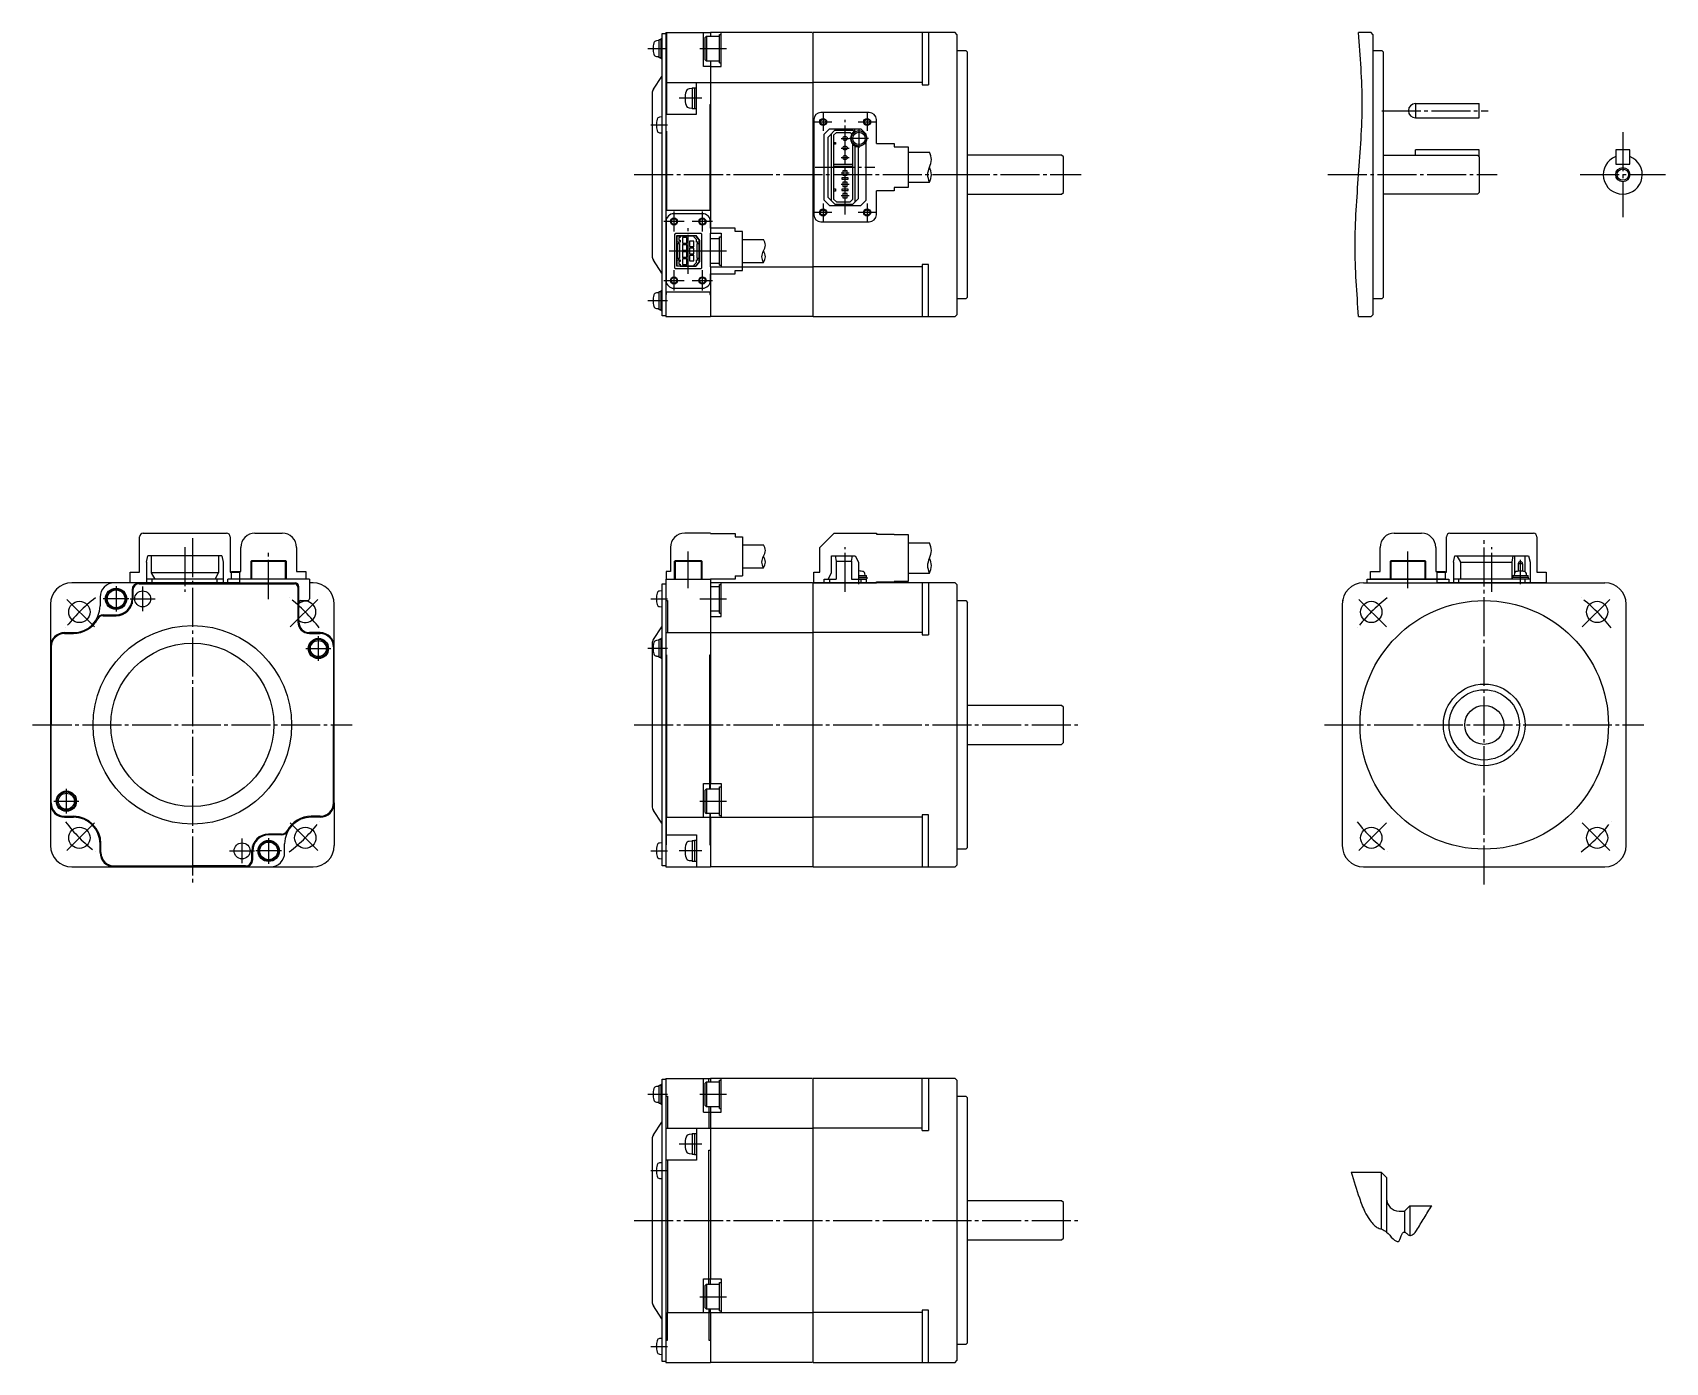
# Model space of a CAD drawing. Header units: millimetres. Extents: x -243 to 217, y -200 to 175.
import ezdxf

# ---------------------------------------------------------------- set-up
doc = ezdxf.new("R2010")
doc.units = ezdxf.units.MM
doc.linetypes.add('DASH_CENTER', pattern=[14, 11, -1, 1, -1])
doc.layers.add('1', color=7, linetype='Continuous')

msp = doc.modelspace()

# ---------------------------------------------------------------- linework, layer by layer
at = {"color": 7, "linetype": 'Continuous'}
for p, q in [((-65, 175), (-52.4, 175)), ((-65, 175), (-65, 95)), ((-64.8, 175), (-64.8, 161)), ((-54.4, 165.5), (-54.4, 175)), ((-23.7, 175), (-52.4, 175)), ((-52.4, 175), (-52.4, 174)), ((-49.4, 165.5), (-49.4, 175)), ((-23.7, 175), (-23.6, 174.9)), ((-23.6, 174.9), (-23.5, 175)), ((-23.6, 174.9), (-23.6, 95.1)), ((16.5, 175), (-23.5, 175)), ((7.2, 175), (7.2, 160.32)), ((9, 175), (9, 160.32)), ((17, 174.5), (16.5, 175)), ((133.7, 175), (130.2, 175)), ((134.2, 174.5), (133.7, 175)), ((-66.9, 172.75), (-67.68, 172.68)), ((-66.9, 173.1), (-66.3, 173.1)), ((-66.9, 167.9), (-66.9, 173.1)), ((-66.3, 173.35), (-66, 173.35)), ((-66.3, 167.65), (-66.3, 173.35)), ((-66, 135), (-66, 174.75)), ((-66, 174.75), (-65, 174.75)), ((-53.55, 174), (-53.9, 173.65)), ((-53.9, 167.35), (-53.9, 173.65)), ((-53.55, 174), (-53.55, 167)), ((-53.55, 174), (-49.9, 174)), ((-49.9, 174.5), (-49.4, 174.5)), ((-49.9, 166.5), (-49.9, 174.5)), ((17, 174.5), (17, 95.5)), ((134.2, 174.5), (134.2, 95.5)), ((-67.68, 168.32), (-66.9, 168.25)), ((-66.3, 167.9), (-66.9, 167.9)), ((-66, 167.65), (-66.3, 167.65)), ((-53.9, 167.35), (-53.55, 167)), ((-49.9, 167), (-53.55, 167)), ((-52.4, 167), (-52.4, 118.5)), ((-49.9, 166.5), (-49.4, 166.5)), ((17.3, 170), (19.5, 170)), ((19.5, 170), (20, 169.5)), ((20, 135), (20, 169.5)), ((134.5, 170), (136.7, 170)), ((136.7, 170), (137.2, 169.5)), ((137.2, 135), (137.2, 169.5)), ((-68.53, 159.09), (-66.17, 162.65)), ((-52.4, 165.5), (-54.4, 165.5)), ((-52.4, 165.5), (-49.4, 165.5)), ((-68.9, 157.88), (-68.9, 135)), ((-64.8, 161), (-52.4, 161)), ((-64.8, 161), (-64.8, 152)), ((-57.6, 159.25), (-58.45, 159.18)), ((-57.6, 159.45), (-56.9, 159.45)), ((-57.6, 159.45), (-57.6, 153.55)), ((-56.9, 159.5), (-56.9, 153.5)), ((-56.9, 159.5), (-56.4, 159.5)), ((-56.4, 152), (-56.4, 161)), ((-52.4, 161), (-23.6, 161)), ((7.2, 161), (-23.6, 161)), ((7.2, 160.32), (9, 160.32)), ((-65, 152), (-56.4, 152)), ((-58.45, 153.82), (-57.6, 153.75)), ((-56.9, 153.55), (-57.6, 153.55)), ((-56.4, 153.5), (-56.9, 153.5)), ((-52.6, 154.75), (-52.6, 135)), ((-52.6, 154.75), (-52.4, 154.75)), ((-66, 151.25), (-66.78, 151.18)), ((-65, 147.25), (-64.8, 147.25)), ((-64.8, 147.25), (-64.8, 125)), ((-18.9, 147.9), (-20.4, 146.4)), ((-19.3, 145.6), (-17, 147.9)), ((-18.9, 147.9), (-10.1, 147.9)), ((-17.4, 147.5), (-12.3, 147.5)), ((-11.97, 147.17), (-12.7, 147.9)), ((-11.8, 147.28), (-11.8, 147.9)), ((-8.6, 146.4), (-10.1, 147.9)), ((-66.78, 146.82), (-66, 146.75)), ((-20.4, 127.8), (-20.4, 146.4)), ((-19.3, 128.6), (-19.3, 145.6)), ((-18.3, 127.6), (-18.3, 146.6)), ((-16.95, 146.9), (-17.75, 146.1)), ((-17.75, 146.1), (-17.75, 128.1)), ((-17.75, 144.1), (-17.25, 144.1)), ((-17.25, 143.6), (-17.75, 143.6)), ((-17.25, 144.1), (-17.25, 143.6)), ((-16.95, 146.9), (-13.1, 146.9)), ((-13.1, 146.9), (-12.65, 146.45)), ((-12.3, 128.1), (-12.3, 143.51)), ((-11.7, 127.3), (-11.7, 143.07)), ((-10.7, 128.3), (-10.7, 142.8)), ((-8.6, 146.12), (-8.6, 146.4)), ((-8.6, 127.8), (-8.6, 144.28)), ((46.5, 140.5), (20, 140.5)), ((47, 140), (46.5, 140.5)), ((47, 130), (47, 140)), ((-68.9, 135), (-68.9, 112.12)), ((-66, 95.25), (-66, 135)), ((-52.6, 135), (-52.6, 125)), ((-17.75, 138), (-12.3, 138)), ((-12.3, 137.3), (-17.75, 137.3)), ((-13.6, 134.1), (-15.4, 134.1)), ((-15.4, 134.1), (-15.4, 133.7)), ((-15.4, 133.7), (-13.6, 133.7)), ((-13.9, 136.1), (-15.1, 136.1)), ((-15.1, 136.1), (-15.1, 134.9)), ((-15.1, 134.9), (-13.9, 134.9)), ((-13.9, 134.9), (-13.9, 136.1)), ((-13.6, 133.7), (-13.6, 134.1)), ((20, 100.5), (20, 135)), ((137.2, 100.5), (137.2, 135)), ((-17.75, 131.05), (-17.25, 131.05)), ((-17.25, 130.35), (-17.75, 130.35)), ((-17.25, 131.05), (-17.25, 130.35)), ((-15.4, 130.9), (-15.4, 130.5)), ((-13.6, 130.9), (-15.4, 130.9)), ((-15.4, 130.5), (-13.6, 130.5)), ((-15.1, 132.9), (-15.1, 131.7)), ((-13.9, 132.9), (-15.1, 132.9)), ((-15.1, 131.7), (-13.9, 131.7)), ((-13.9, 129.7), (-15.1, 129.7)), ((-15.1, 129.7), (-15.1, 128.5)), ((-13.9, 131.7), (-13.9, 132.9)), ((-13.9, 128.5), (-13.9, 129.7)), ((-13.6, 130.5), (-13.6, 130.9)), ((20, 129.5), (46.5, 129.5)), ((46.5, 129.5), (47, 130)), ((-65, 125), (-52.4, 125)), ((-18.9, 126.3), (-20.4, 127.8)), ((-17, 126.3), (-19.3, 128.6)), ((-18.9, 126.3), (-10.1, 126.3)), ((-17.75, 128.1), (-16.95, 127.3)), ((-17.4, 126.7), (-12.3, 126.7)), ((-16.95, 127.3), (-13.1, 127.3)), ((-15.1, 128.5), (-13.9, 128.5)), ((-13.1, 127.3), (-12.3, 128.1)), ((-12.7, 126.3), (-10.7, 128.3)), ((-8.6, 127.8), (-10.1, 126.3)), ((-62.53, 118.23), (-62.33, 118.43)), ((-62.53, 118.23), (-62.53, 108.78)), ((-55.08, 118.43), (-62.33, 118.43)), ((-61.95, 109.18), (-61.95, 117.83)), ((-61.95, 117.83), (-56.5, 117.83)), ((-61.85, 116), (-61.85, 117.75)), ((-61.85, 117.75), (-61, 117.75)), ((-61, 116), (-61.85, 116)), ((-61.75, 115.6), (-61.75, 111.4)), ((-61.75, 115.6), (-61.18, 115.6)), ((-61.4, 116), (-61.4, 115.6)), ((-61, 117.25), (-61.35, 117.25)), ((-61.35, 117.25), (-61.35, 116.5)), ((-61.35, 116.5), (-61, 116.5)), ((-61.18, 115.6), (-61.18, 111.4)), ((-61, 117.75), (-61, 117.25)), ((-61, 117.75), (-57, 117.75)), ((-61, 116.5), (-61, 116)), ((-60.28, 117.3), (-60.28, 115.7)), ((-60.1, 117.3), (-60.28, 117.3)), ((-60.28, 115.7), (-60.1, 115.7)), ((-60.1, 115.3), (-60.28, 115.3)), ((-60.28, 115.3), (-60.28, 113.7)), ((-60.1, 117.27), (-60.1, 117.3)), ((-59.1, 117.27), (-60.1, 117.27)), ((-60.1, 115.73), (-59.1, 115.73)), ((-60.1, 115.7), (-60.1, 115.73)), ((-60.1, 115.27), (-60.1, 115.3)), ((-59.1, 115.27), (-60.1, 115.27)), ((-59.1, 115.73), (-59.1, 117.27)), ((-59.1, 113.73), (-59.1, 115.27)), ((-57.3, 116.27), (-58.3, 116.27)), ((-58.3, 116.27), (-58.3, 114.73)), ((-57.3, 116.3), (-57.3, 116.27)), ((-57.12, 116.3), (-57.3, 116.3)), ((-57.12, 114.7), (-57.12, 116.3)), ((-57, 117.38), (-57, 117.75)), ((-56.57, 117.75), (-57, 117.75)), ((-56.4, 116.75), (-57, 117.38)), ((-55.55, 116.42), (-56.57, 117.75)), ((-55.45, 116.45), (-56.5, 117.83)), ((-56.4, 116), (-56.4, 116.75)), ((-55.55, 116), (-56.4, 116)), ((-56.23, 111.4), (-56.23, 115.6)), ((-56.23, 115.6), (-55.65, 115.6)), ((-56, 115.6), (-56, 116)), ((-55.65, 111.4), (-55.65, 115.6)), ((-55.55, 116), (-55.55, 116.42)), ((-55.45, 110.55), (-55.45, 116.45)), ((-55.08, 118.43), (-54.88, 118.23)), ((-54.88, 108.78), (-54.88, 118.23)), ((-52.4, 118.5), (-49.4, 118.5)), ((-52.4, 113.5), (-52.4, 118.5)), ((-52.4, 117), (-49.9, 117)), ((-49.9, 109.5), (-49.9, 117.5)), ((-49.9, 117.5), (-49.4, 117.5)), ((-49.4, 118.5), (-49.4, 109)), ((-66.17, 107.29), (-68.53, 110.91)), ((-61.75, 114.35), (-61.95, 114.35)), ((-61.95, 112.65), (-61.75, 112.65)), ((-61.85, 109.25), (-61.85, 111)), ((-61.85, 111), (-61, 111)), ((-61.18, 111.4), (-61.75, 111.4)), ((-61.4, 111.4), (-61.4, 111)), ((-61, 110.5), (-61.35, 110.5)), ((-61.35, 110.5), (-61.35, 109.75)), ((-61, 111), (-61, 110.5)), ((-60.28, 113.7), (-60.1, 113.7)), ((-60.1, 113.3), (-60.28, 113.3)), ((-60.28, 113.3), (-60.28, 111.7)), ((-60.28, 111.7), (-60.1, 111.7)), ((-60.28, 111.3), (-60.28, 109.7)), ((-60.1, 111.3), (-60.28, 111.3)), ((-60.1, 113.7), (-60.1, 113.73)), ((-60.1, 113.73), (-59.1, 113.73)), ((-60.1, 113.27), (-60.1, 113.3)), ((-59.1, 113.27), (-60.1, 113.27)), ((-60.1, 111.7), (-60.1, 111.73)), ((-60.1, 111.73), (-59.1, 111.73)), ((-60.1, 111.27), (-60.1, 111.3)), ((-59.1, 111.27), (-60.1, 111.27)), ((-59.1, 111.73), (-59.1, 113.27)), ((-59.1, 109.73), (-59.1, 111.27)), ((-58.3, 114.73), (-57.3, 114.73)), ((-58.3, 114.27), (-58.3, 112.73)), ((-57.3, 114.27), (-58.3, 114.27)), ((-58.3, 112.73), (-57.3, 112.73)), ((-58.3, 112.27), (-58.3, 110.73)), ((-57.3, 112.27), (-58.3, 112.27)), ((-58.3, 110.73), (-57.3, 110.73)), ((-57.3, 114.73), (-57.3, 114.7)), ((-57.3, 114.7), (-57.12, 114.7)), ((-57.12, 114.3), (-57.3, 114.3)), ((-57.3, 114.3), (-57.3, 114.27)), ((-57.3, 112.73), (-57.3, 112.7)), ((-57.3, 112.7), (-57.12, 112.7)), ((-57.12, 112.3), (-57.3, 112.3)), ((-57.3, 112.3), (-57.3, 112.27)), ((-57.3, 110.73), (-57.3, 110.7)), ((-57.3, 110.7), (-57.12, 110.7)), ((-57.12, 112.7), (-57.12, 114.3)), ((-57.12, 110.7), (-57.12, 112.3)), ((-56.57, 109.25), (-55.55, 110.58)), ((-56.5, 109.18), (-55.45, 110.55)), ((-56.4, 110.25), (-56.4, 111)), ((-56.4, 111), (-55.55, 111)), ((-55.65, 111.4), (-56.23, 111.4)), ((-56, 111), (-56, 111.4)), ((-55.65, 114.35), (-55.45, 114.35)), ((-55.45, 112.65), (-55.65, 112.65)), ((-55.55, 110.58), (-55.55, 111)), ((-52.4, 109), (-52.4, 113.5)), ((-62.53, 108.78), (-62.33, 108.58)), ((-62.33, 108.58), (-55.08, 108.58)), ((-56.5, 109.18), (-61.95, 109.18)), ((-61, 109.25), (-61.85, 109.25)), ((-61.35, 109.75), (-61, 109.75)), ((-61, 109.75), (-61, 109.25)), ((-61, 109.25), (-57, 109.25)), ((-60.28, 109.7), (-60.1, 109.7)), ((-60.1, 109.73), (-59.1, 109.73)), ((-60.1, 109.7), (-60.1, 109.73)), ((-57, 109.62), (-56.4, 110.25)), ((-57, 109.25), (-57, 109.62)), ((-57, 109.25), (-56.57, 109.25)), ((-54.88, 108.78), (-55.08, 108.58)), ((-49.9, 110), (-52.4, 110)), ((-52.4, 109), (-23.6, 109)), ((-52.4, 109), (-52.4, 95)), ((-49.9, 109.5), (-49.4, 109.5)), ((7.2, 109), (-23.6, 109)), ((9, 109.68), (7.2, 109.68)), ((7.2, 109.68), (7.2, 95)), ((9, 95), (9, 109.68)), ((-66.9, 101.75), (-67.68, 101.68)), ((-66.9, 102.1), (-66.3, 102.1)), ((-66.9, 96.9), (-66.9, 102.1)), ((-66.3, 102.35), (-66, 102.35)), ((-66.3, 96.65), (-66.3, 102.35)), ((-65, 102), (-52.4, 102)), ((-65, 101.25), (-64.8, 101.25)), ((-64.8, 101.25), (-64.8, 102)), ((-52.6, 102), (-52.6, 101.25)), ((-52.6, 101.25), (-52.4, 101.25)), ((-67.68, 97.32), (-66.9, 97.25)), ((-66.3, 96.9), (-66.9, 96.9)), ((-66, 96.65), (-66.3, 96.65)), ((19.5, 100), (17.3, 100)), ((20, 100.5), (19.5, 100)), ((136.7, 100), (134.5, 100)), ((137.2, 100.5), (136.7, 100)), ((-65, 95.25), (-66, 95.25)), ((-65, 95), (-52.4, 95)), ((-23.7, 95), (-52.4, 95)), ((-23.6, 95.1), (-23.7, 95)), ((-23.5, 95), (-23.6, 95.1)), ((-23.5, 95), (16.5, 95)), ((16.5, 95), (17, 95.5)), ((130.2, 95), (133.7, 95)), ((133.7, 95), (134.2, 95.5)), ((-211.32, 25.8), (-210.92, 27.6)), ((-211.32, 25.8), (-211.32, 20)), ((-190.12, 27.6), (-210.92, 27.6)), ((-210.02, 27.6), (-210.02, 22.8)), ((-191.02, 27.6), (-191.02, 22.8)), ((-190.12, 27.6), (-189.72, 25.8)), ((-189.72, 25.8), (-189.72, 20)), ((-181.64, 26.3), (-181.84, 26.1)), ((-181.84, 26.1), (-171.99, 26.1)), ((-181.84, 21), (-181.84, 26.1)), ((-181.64, 26.3), (-172.19, 26.3)), ((-181.64, 21), (-181.64, 26.3)), ((-171.99, 26.1), (-172.19, 26.3)), ((-172.19, 21), (-172.19, 26.3)), ((-171.99, 26.1), (-171.99, 21)), ((-62.53, 26.1), (-62.33, 26.3)), ((-62.53, 21), (-62.53, 26.1)), ((-62.53, 26.1), (-54.88, 26.1)), ((-62.33, 26.3), (-55.08, 26.3)), ((-62.33, 21), (-62.33, 26.3)), ((-55.08, 26.3), (-54.88, 26.1)), ((-55.08, 26.3), (-55.08, 21)), ((-54.88, 26.1), (-54.88, 21)), ((-18.3, 22.8), (-18.3, 27.6)), ((-18.3, 27.6), (-11.7, 27.6)), ((-17.3, 27.6), (-17, 26.1)), ((-17, 26.1), (-17, 21)), ((-17, 26.1), (-12.7, 26.1)), ((-12.7, 26.1), (-12.4, 27.6)), ((-12.7, 26.1), (-12.7, 21)), ((-11.7, 27.6), (-10.7, 25.8)), ((-10.7, 25.8), (-10.7, 21)), ((139.36, 26.3), (139.16, 26.1)), ((139.16, 26.1), (149.01, 26.1)), ((139.16, 21), (139.16, 26.1)), ((139.36, 21), (139.36, 26.3)), ((139.36, 26.3), (148.81, 26.3)), ((148.81, 26.3), (148.81, 21)), ((149.01, 26.1), (148.81, 26.3)), ((149.01, 26.1), (149.01, 21)), ((156.88, 25.8), (157.28, 27.6)), ((156.88, 25.8), (156.88, 20)), ((157.28, 27.6), (178.08, 27.6)), ((157.88, 27.6), (158.88, 25.8)), ((158.88, 25.8), (173.38, 25.8)), ((158.88, 25.8), (158.88, 21)), ((173.65, 27.6), (173.38, 25.8)), ((173.38, 25.8), (173.38, 21)), ((174.09, 27.6), (174.09, 22.68)), ((176.38, 25.4), (175.18, 25.4)), ((175.18, 25.4), (175.18, 23.31)), ((176.38, 25.4), (176.38, 23.31)), ((177.03, 27.6), (177.03, 23.17)), ((178.08, 27.6), (178.48, 25.8)), ((178.48, 25.8), (178.48, 20)), ((-220.42, 20), (-232.42, 20)), ((-188.42, 20), (-220.42, 20)), ((-213.42, 19.75), (-198.42, 19.75)), ((-189.72, 21), (-211.32, 21)), ((-210.02, 22.8), (-209.02, 21)), ((-191.02, 22.8), (-210.02, 22.8)), ((-209.82, 21), (-209.82, 20)), ((-198.42, 19.75), (-169.67, 19.75)), ((-192.02, 21), (-191.02, 22.8)), ((-191.42, 20), (-191.42, 21)), ((-188.42, 20), (-188.42, 21)), ((-165.42, 21), (-188.42, 21)), ((-188.42, 20), (-169.42, 20)), ((-168.67, 18.75), (-168.67, 9)), ((-168.42, 14.5), (-168.42, 19)), ((-165.42, 21), (-165.42, 15.5)), ((-164.42, 20), (-165.42, 20)), ((-66, 19.75), (-65, 19.75)), ((-66, -20), (-66, 19.75)), ((-65, 21), (-52.4, 21)), ((-65, 21), (-65, -60)), ((-52.4, 21), (-52.4, -36.5)), ((-23.7, 20), (-52.4, 20)), ((-52.4, 19), (-49.9, 19)), ((-49.9, 11.5), (-49.9, 19.5)), ((-49.9, 19.5), (-49.4, 19.5)), ((-49.4, 10.5), (-49.4, 20)), ((-23.7, 20), (-23.6, 19.9)), ((-23.6, 19.9), (-23.5, 20)), ((-23.6, 19.9), (-23.6, -59.9)), ((16.5, 20), (-23.5, 20)), ((-20.4, 20), (-20.4, 21)), ((-20.4, 21), (-17, 21)), ((-19.3, 21), (-18.3, 22.8)), ((-18.9, 21), (-18.9, 20)), ((-12.7, 21), (-8.6, 21)), ((-10.7, 22.05), (-8.45, 22.05)), ((-10.7, 21.6), (-8.4, 21.6)), ((-10.7, 21.1), (-8.4, 21.1)), ((-10.1, 21), (-10.1, 20)), ((-9.05, 21.1), (-9.05, 21)), ((-8.85, 22.05), (-8.9, 22.64)), ((-8.6, 21), (-8.6, 20)), ((-8.45, 21.6), (-8.45, 22.05)), ((-8.4, 21.6), (-8.4, 21.1)), ((7.2, 20), (7.2, 5.32)), ((9, 20), (9, 5.32)), ((17, 19.5), (16.5, 20)), ((17, 19.5), (17, -59.5)), ((131.58, 20), (199.58, 20)), ((132.58, 21), (155.58, 21)), ((132.58, 20), (132.58, 21)), ((155.58, 21), (155.58, 20)), ((178.48, 21), (156.88, 21)), ((158.38, 21), (158.38, 20)), ((173.58, 21.6), (175.78, 21.6)), ((173.58, 21.1), (173.58, 21.6)), ((173.58, 21.1), (175.78, 21.1)), ((173.63, 22.05), (175.78, 22.05)), ((173.63, 22.05), (173.63, 21.6)), ((174.08, 22.64), (174.03, 22.05)), ((174.23, 21), (174.23, 21.1)), ((175.78, 22.05), (177.93, 22.05)), ((175.78, 21.6), (177.98, 21.6)), ((175.78, 21.1), (177.98, 21.1)), ((176.98, 21), (176.98, 20)), ((177.33, 21.1), (177.33, 21)), ((177.53, 22.05), (177.48, 22.64)), ((177.93, 21.6), (177.93, 22.05)), ((177.98, 21.6), (177.98, 21.1)), ((-238.42, 14), (-238.42, 2)), ((-224.42, 16), (-224.42, 13.5)), ((-215.42, 18), (-215.42, 14.25)), ((-215.17, 18), (-215.17, 15.5)), ((-168.42, 9), (-168.42, 14.5)), ((-167.92, 15), (-165.92, 15)), ((-158.42, 2), (-158.42, 14)), ((-66, 17.75), (-66.78, 17.68)), ((-65, 15), (-64.5, 15)), ((-64.5, 15), (-64.5, 6)), ((17.3, 15), (19.5, 15)), ((19.5, 15), (20, 14.5)), ((20, -20), (20, 14.5)), ((125.67, 15), (125.58, 15)), ((125.58, 14), (125.58, -54)), ((205.58, -54), (205.58, 14)), ((-223.55, 11), (-219.92, 11)), ((-223.55, 10.75), (-219.92, 10.75)), ((-66.78, 13.32), (-66, 13.25)), ((-49.9, 12), (-52.4, 12)), ((-52.4, 10.5), (-49.4, 10.5)), ((-49.9, 11.5), (-49.4, 11.5)), ((-234.42, 6), (-231.92, 6)), ((-234.42, 5.75), (-231.92, 5.75)), ((-162.42, 6), (-165.42, 6)), ((-165.42, 5.75), (-162.42, 5.75)), ((-68.53, 4.09), (-66.17, 7.65)), ((-65, 6), (-52.4, 6)), ((-52.4, 6), (-23.6, 6)), ((7.2, 6), (-23.6, 6)), ((7.2, 5.32), (9, 5.32)), ((-238.42, 2), (-238.42, -42)), ((-238.42, 1.32), (-238.42, -54)), ((-238.17, 2), (-238.17, -20)), ((-158.67, 2), (-158.67, -20)), ((-158.42, -42), (-158.42, 2)), ((-68.9, 2.88), (-68.9, -20)), ((-66.9, 3.83), (-67.68, 3.77)), ((-66.9, -1.02), (-66.9, 4.18)), ((-66.9, 4.18), (-66.3, 4.18)), ((-66.3, -1.27), (-66.3, 4.43)), ((-66.3, 4.43), (-66, 4.43)), ((-67.68, -0.6), (-66.9, -0.67)), ((-66.3, -1.02), (-66.9, -1.02)), ((-66, -1.27), (-66.3, -1.27)), ((-65, -0.25), (-64.8, -0.25)), ((-64.8, -0.25), (-64.8, -46)), ((-52.6, -38), (-52.6, -0.25)), ((-52.6, -0.25), (-52.4, -0.25)), ((46.5, -14.5), (20, -14.5)), ((47, -15), (46.5, -14.5)), ((47, -25), (47, -15)), ((-238.17, -42), (-238.17, -20)), ((-158.67, -42), (-158.67, -20)), ((-68.9, -20), (-68.9, -42.88)), ((-66, -59.75), (-66, -20)), ((20, -54.5), (20, -20)), ((20, -25.5), (46.5, -25.5)), ((46.5, -25.5), (47, -25)), ((-54.4, -36.5), (-52.4, -36.5)), ((-54.4, -46), (-54.4, -36.5)), ((-52.4, -38), (-52.4, -36.5)), ((-52.4, -36.5), (-49.4, -36.5)), ((-49.4, -36.5), (-49.4, -46)), ((-53.55, -38), (-53.9, -38.35)), ((-53.9, -44.65), (-53.9, -38.35)), ((-53.55, -38), (-53.55, -45)), ((-53.55, -38), (-49.9, -38)), ((-49.9, -37.5), (-49.4, -37.5)), ((-49.9, -45.5), (-49.9, -37.5)), ((-234.42, -45.75), (-231.92, -45.75)), ((-234.42, -46), (-231.92, -46)), ((-162.42, -45.75), (-164.92, -45.75)), ((-162.42, -46), (-164.92, -46)), ((-158.42, -42), (-158.42, -54)), ((-66.17, -47.71), (-68.53, -44.09)), ((-64.8, -46), (-52.4, -46)), ((-64.8, -53.75), (-64.8, -46)), ((-53.9, -44.65), (-53.55, -45)), ((-49.9, -45), (-53.55, -45)), ((-52.6, -45), (-52.6, -53.75)), ((-52.4, -46), (-52.4, -45)), ((-52.4, -46), (-52.4, -60)), ((-52.4, -46), (-23.6, -46)), ((-49.9, -45.5), (-49.4, -45.5)), ((7.2, -46), (-23.6, -46)), ((7.2, -45.32), (7.2, -60)), ((9, -45.32), (7.2, -45.32)), ((9, -60), (9, -45.32)), ((-224.42, -56), (-224.42, -53.5)), ((-224.17, -56), (-224.17, -53.5)), ((-181.42, -58), (-181.42, -54.25)), ((-173.29, -50.75), (-176.92, -50.75)), ((-173.29, -51), (-176.92, -51)), ((-172.42, -56), (-172.42, -53.5)), ((-66, -53.25), (-66.78, -53.32)), ((-65, -53.75), (-64.8, -53.75)), ((-64.8, -51), (-56.4, -51)), ((-57.6, -52.75), (-58.45, -52.82)), ((-57.6, -52.55), (-57.6, -58.45)), ((-57.6, -52.55), (-56.9, -52.55)), ((-56.9, -52.5), (-56.4, -52.5)), ((-56.9, -52.5), (-56.9, -58.5)), ((-56.4, -51), (-56.4, -60)), ((-52.6, -53.75), (-52.4, -53.75)), ((19.5, -55), (17.3, -55)), ((20, -54.5), (19.5, -55)), ((-220.42, -59.75), (-198.42, -59.75)), ((-183.42, -59.75), (-198.42, -59.75)), ((-181.67, -58), (-181.67, -55.5)), ((-66.78, -57.68), (-66, -57.75)), ((-65, -59.75), (-66, -59.75)), ((-58.45, -58.18), (-57.6, -58.25)), ((-56.9, -58.45), (-57.6, -58.45)), ((-56.4, -58.5), (-56.9, -58.5)), ((16.5, -60), (17, -59.5)), ((-232.42, -60), (-164.42, -60)), ((-220.42, -60), (-176.42, -60)), ((-65, -60), (-52.4, -60)), ((-23.7, -60), (-52.4, -60)), ((-23.6, -59.9), (-23.7, -60)), ((-23.5, -60), (-23.6, -59.9)), ((-23.5, -60), (16.5, -60)), ((131.58, -60), (199.58, -60)), ((-65, -119.58), (-52.4, -119.58)), ((-65, -119.58), (-65, -199.58)), ((-54.4, -129.08), (-54.4, -119.58)), ((-52.9, -120.58), (-52.9, -119.58)), ((-23.7, -119.58), (-52.4, -119.58)), ((-52.4, -119.58), (-52.4, -120.58)), ((-49.4, -129.08), (-49.4, -119.58)), ((16.5, -119.58), (-23.5, -119.58)), ((7.2, -134.26), (7.2, -119.58)), ((9, -119.58), (9, -134.26)), ((17, -120.08), (16.5, -119.58)), ((-66.9, -121.83), (-67.68, -121.9)), ((-66.9, -126.68), (-66.9, -121.48)), ((-66.9, -121.48), (-66.3, -121.48)), ((-66.3, -126.93), (-66.3, -121.23)), ((-66.3, -121.23), (-66, -121.23)), ((-66, -119.83), (-65, -119.83)), ((-66, -159.58), (-66, -119.83)), ((-53.55, -120.58), (-53.9, -120.93)), ((-53.9, -127.23), (-53.9, -120.93)), ((-53.55, -120.58), (-53.55, -127.58)), ((-53.55, -120.58), (-49.9, -120.58)), ((-49.9, -128.08), (-49.9, -120.08)), ((-49.9, -120.08), (-49.4, -120.08)), ((-23.6, -119.68), (-23.6, -199.48)), ((17, -120.08), (17, -199.08)), ((-67.68, -126.26), (-66.9, -126.33)), ((-66.3, -126.68), (-66.9, -126.68)), ((-66, -126.93), (-66.3, -126.93)), ((-65, -124.58), (-64.5, -124.58)), ((-64.5, -124.58), (-64.5, -133.58)), ((-53.9, -127.23), (-53.55, -127.58)), ((-49.9, -127.58), (-53.55, -127.58)), ((-52.9, -127.58), (-52.9, -133.58)), ((-52.4, -127.58), (-52.4, -176.08)), ((-49.9, -128.08), (-49.4, -128.08)), ((17.3, -124.58), (19.5, -124.58)), ((19.5, -124.58), (20, -125.08)), ((20, -159.58), (20, -125.08)), ((-68.53, -135.48), (-66.17, -131.93)), ((-54.4, -129.08), (-49.4, -129.08)), ((-68.9, -136.7), (-68.9, -159.58)), ((-65, -133.58), (-52.4, -133.58)), ((-57.6, -135.33), (-58.45, -135.4)), ((-57.6, -135.13), (-56.9, -135.13)), ((-57.6, -135.13), (-57.6, -141.03)), ((-56.9, -135.08), (-56.9, -141.08)), ((-56.9, -135.08), (-56.4, -135.08)), ((-56.4, -133.58), (-56.4, -142.58)), ((-52.4, -133.58), (-23.6, -133.58)), ((7.2, -133.58), (-23.6, -133.58)), ((7.2, -134.26), (9, -134.26)), ((-56.4, -142.58), (-65, -142.58)), ((-64.5, -142.58), (-64.5, -185.58)), ((-58.45, -140.76), (-57.6, -140.83)), ((-56.9, -141.03), (-57.6, -141.03)), ((-56.4, -141.08), (-56.9, -141.08)), ((-52.9, -177.58), (-52.9, -139.83)), ((-52.9, -139.83), (-52.4, -139.83)), ((-66, -143.33), (-66.78, -143.4)), ((128.08, -145.97), (136.58, -145.97)), ((136.58, -145.97), (136.58, -162.07)), ((136.58, -145.97), (138.08, -147.47)), ((-66.78, -147.76), (-66, -147.83)), ((138.08, -147.47), (138.08, -162.87)), ((46.5, -154.08), (20, -154.08)), ((47, -154.58), (46.5, -154.08)), ((47, -164.58), (47, -154.58)), ((143.08, -156.97), (144.58, -155.47)), ((144.58, -155.47), (150.83, -155.47)), ((144.58, -155.47), (144.58, -163.85)), ((-68.9, -159.58), (-68.9, -182.46)), ((-66, -199.33), (-66, -159.58)), ((20, -194.08), (20, -159.58)), ((141.58, -156.97), (143.08, -156.97)), ((143.08, -156.97), (143.08, -162.87)), ((20, -165.08), (46.5, -165.08)), ((46.5, -165.08), (47, -164.58)), ((-54.4, -176.08), (-52.4, -176.08)), ((-54.4, -185.58), (-54.4, -176.08)), ((-53.55, -177.58), (-53.9, -177.93)), ((-53.9, -184.23), (-53.9, -177.93)), ((-53.55, -177.58), (-53.55, -184.58)), ((-53.55, -177.58), (-49.9, -177.58)), ((-52.4, -177.58), (-52.4, -176.08)), ((-52.4, -176.08), (-49.4, -176.08)), ((-49.9, -177.08), (-49.4, -177.08)), ((-49.9, -185.08), (-49.9, -177.08)), ((-49.4, -176.08), (-49.4, -185.58)), ((-66.17, -187.29), (-68.53, -183.67)), ((-64.5, -185.58), (-52.4, -185.58)), ((-64.5, -193.33), (-64.5, -185.58)), ((-53.9, -184.23), (-53.55, -184.58)), ((-49.9, -184.58), (-53.55, -184.58)), ((-52.9, -184.58), (-52.9, -193.33)), ((-52.4, -185.58), (-52.4, -184.58)), ((-52.4, -185.58), (-52.4, -199.58)), ((-52.4, -185.58), (-23.6, -185.58)), ((-49.9, -185.08), (-49.4, -185.08)), ((7.2, -185.58), (-23.6, -185.58)), ((7.2, -184.9), (7.2, -199.58)), ((9, -184.9), (7.2, -184.9)), ((9, -199.58), (9, -184.9)), ((-66, -192.83), (-66.78, -192.9)), ((-66.78, -197.26), (-66, -197.33)), ((-65, -193.33), (-64.5, -193.33)), ((-52.9, -193.33), (-52.4, -193.33)), ((19.5, -194.58), (17.3, -194.58)), ((20, -194.08), (19.5, -194.58)), ((-65, -199.33), (-66, -199.33)), ((-65, -199.58), (-52.4, -199.58)), ((-23.7, -199.58), (-52.4, -199.58)), ((-23.6, -199.48), (-23.7, -199.58)), ((-23.5, -199.58), (-23.6, -199.48)), ((-23.5, -199.58), (16.5, -199.58)), ((16.5, -199.58), (17, -199.08))]:
    msp.add_line(p, q, dxfattribs=at)
at = {"color": 1, "linetype": 'DASH_CENTER'}
for p, q in [((-70.1, 170.5), (-64.8, 170.5)), ((-55.4, 170.5), (-47.9, 170.5)), ((-54.9, 156.5), (-61.28, 156.5)), ((-20.7, 152.35), (-20.7, 147.35)), ((-8.3, 152.35), (-8.3, 147.35)), ((-69.2, 149), (-64.5, 149)), ((-23.2, 149.85), (-18.2, 149.85)), ((-14.5, 123.8), (-14.5, 150.4)), ((-10.8, 149.85), (-5.8, 149.85)), ((-10.6, 147.85), (-10.6, 142.55)), ((-15.6, 145.2), (-13.4, 145.2)), ((-7.95, 145.2), (-13.25, 145.2)), ((-15.6, 142.5), (-13.4, 142.5)), ((-15.6, 139.8), (-13.4, 139.8)), ((-73.9, 135), (15.3, 135)), ((-22.9, 137.1), (-6.1, 137.1)), ((-15.6, 135.5), (-13.4, 135.5)), ((15.3, 135), (52, 135)), ((-15.6, 132.3), (-13.4, 132.3)), ((-15.6, 129.1), (-13.4, 129.1)), ((-62.7, 118.95), (-62.7, 124.65)), ((-54.7, 118.95), (-54.7, 124.65)), ((-18.2, 124.35), (-23.2, 124.35)), ((-20.7, 126.85), (-20.7, 121.85)), ((-5.8, 124.35), (-10.8, 124.35)), ((-8.3, 126.85), (-8.3, 121.85)), ((-59.85, 121.8), (-65.55, 121.8)), ((-58.7, 107.08), (-58.7, 119.93)), ((-51.85, 121.8), (-57.55, 121.8)), ((-64.03, 113.5), (-53.38, 113.5)), ((-55.4, 113.5), (-47.9, 113.5)), ((-62.7, 102.35), (-62.7, 108.05)), ((-54.7, 102.35), (-54.7, 108.05)), ((-65.55, 105.2), (-59.85, 105.2)), ((-57.55, 105.2), (-51.85, 105.2)), ((-64.5, 99.5), (-70.1, 99.5)), ((-198.42, 32.6), (-198.42, -65)), ((165.58, -65), (165.58, 32.6)), ((-200.52, 30.1), (-200.52, 17.5)), ((-176.92, 15.45), (-176.92, 28.8)), ((-58.7, 18.5), (-58.7, 28.8)), ((-14.5, 17.5), (-14.5, 30.1)), ((144.08, 18.5), (144.08, 28.8)), ((167.68, 17.5), (167.68, 30.1)), ((-10.6, 19.6), (-10.6, 24.85)), ((175.78, 19.6), (175.78, 26.5)), ((-219.92, 19.1), (-219.92, 11.9)), ((-212.42, 12), (-212.42, 19)), ((-226, 7.58), (-234.48, 16.06)), ((-216.32, 15.5), (-223.52, 15.5)), ((-215.92, 15.5), (-208.92, 15.5)), ((-170.84, 7.58), (-162.36, 16.06)), ((-69.2, 15.5), (-64.5, 15.5)), ((-55.4, 15.5), (-47.9, 15.5)), ((138, 7.58), (129.52, 16.06)), ((193.16, 7.58), (201.64, 16.06)), ((-162.92, -2), (-162.92, 5)), ((-166.42, 1.5), (-159.42, 1.5)), ((-70.1, 1.58), (-64.5, 1.58)), ((-243.42, -20), (-153.42, -20)), ((-73.9, -20), (52, -20)), ((120.58, -20), (210.58, -20)), ((-233.92, -45), (-233.92, -38)), ((-237.42, -41.5), (-230.42, -41.5)), ((-55.4, -41.5), (-47.9, -41.5)), ((-226, -47.58), (-234.48, -56.06)), ((-170.84, -47.58), (-162.36, -56.06)), ((138, -47.58), (129.52, -56.06)), ((193.16, -47.58), (201.64, -56.06)), ((-184.42, -59), (-184.42, -52)), ((-176.92, -51.9), (-176.92, -59.1)), ((-187.92, -55.5), (-180.92, -55.5)), ((-173.32, -55.5), (-180.52, -55.5)), ((-69.2, -55.5), (-64.5, -55.5)), ((-54.9, -55.5), (-61.28, -55.5)), ((-70.1, -124.08), (-64.5, -124.08)), ((-55.4, -124.08), (-47.9, -124.08)), ((-54.9, -138.08), (-61.28, -138.08)), ((-69.2, -145.58), (-64.5, -145.58)), ((-73.9, -159.58), (52, -159.58)), ((-55.4, -181.08), (-47.9, -181.08)), ((-69.2, -195.08), (-64.5, -195.08))]:
    msp.add_line(p, q, dxfattribs=at)
at = {"color": 4, "linetype": 'Continuous'}
for p, q in [((-7.7, 152.5), (-21.3, 152.5)), ((-23.3, 150.5), (-23.3, 123.7)), ((-5.7, 143.8), (-5.7, 150.5)), ((-5.7, 143.8), (-0.7, 143.8)), ((-0.7, 143.8), (-0.7, 142.85)), ((-0.7, 142.85), (3.3, 142.85)), ((3.3, 142.85), (3.3, 131.35)), ((3.3, 141.35), (9.3, 141.35)), ((-5.7, 123.7), (-5.7, 130.4)), ((-0.7, 130.4), (-5.7, 130.4)), ((3.3, 131.35), (-0.7, 131.35)), ((-0.7, 131.35), (-0.7, 130.4)), ((3.3, 132.85), (9.3, 132.85)), ((-64.95, 121.8), (-64.95, 105.2)), ((-54.65, 124), (-62.75, 124)), ((-52.45, 119.95), (-52.45, 121.8)), ((-45.45, 119.95), (-52.45, 119.95)), ((-45.45, 119), (-45.45, 119.95)), ((-21.3, 121.7), (-7.7, 121.7)), ((-43.45, 119), (-45.45, 119)), ((-43.45, 108), (-43.45, 119)), ((-43.45, 116.75), (-37.45, 116.75)), ((-52.45, 105.2), (-52.45, 107.05)), ((-52.45, 107.05), (-45.45, 107.05)), ((-45.45, 107.05), (-45.45, 108)), ((-45.45, 108), (-43.45, 108)), ((-43.45, 110.25), (-37.45, 110.25)), ((-62.75, 103), (-54.65, 103)), ((-213.27, 23), (-213.27, 33)), ((-212.27, 34), (-188.77, 34)), ((-187.77, 33), (-187.77, 23)), ((-180.77, 34), (-173.07, 34)), ((-52.45, 34), (-59.7, 34)), ((-52.45, 34), (-52.45, 33.95)), ((-52.45, 33.95), (-45.45, 33.95)), ((-45.45, 33.95), (-45.45, 33)), ((-45.45, 33), (-43.45, 33)), ((-43.45, 33), (-43.45, 22)), ((-21.6, 30), (-17.6, 34)), ((-17.6, 34), (-5.7, 34)), ((-5.7, 34), (-5.7, 33.7)), ((-5.7, 33.7), (-0.7, 33.7)), ((-0.7, 33.7), (-0.7, 33.64)), ((-0.7, 33.64), (3.3, 33.64)), ((3.3, 33.64), (3.3, 20.36)), ((140.23, 34), (147.93, 34)), ((154.93, 23), (154.93, 33)), ((155.93, 34), (179.43, 34)), ((180.43, 33), (180.43, 23)), ((-184.77, 23.2), (-184.77, 30)), ((-169.07, 30), (-169.07, 23.2)), ((-63.7, 30), (-63.7, 23.2)), ((-43.45, 30.75), (-37.45, 30.75)), ((-21.6, 23), (-21.6, 30)), ((3.3, 31.25), (9.3, 31.25)), ((136.23, 23.2), (136.23, 30)), ((151.93, 30), (151.93, 23.2)), ((-187.42, 21), (-187.42, 23.2)), ((-187.42, 23.2), (-184.77, 23.2)), ((-169.07, 23.2), (-166.42, 23.2)), ((-166.42, 23.2), (-166.42, 21)), ((-64.95, 23.2), (-64.95, 21)), ((-63.7, 23.2), (-64.95, 23.2)), ((-43.45, 24.25), (-37.45, 24.25)), ((133.58, 23.2), (136.23, 23.2)), ((133.58, 21), (133.58, 23.2)), ((151.93, 23.2), (154.58, 23.2)), ((154.58, 23.2), (154.58, 21)), ((-215.92, 23), (-213.27, 23)), ((-215.92, 20), (-215.92, 23)), ((-185.12, 20), (-215.92, 20)), ((-187.77, 23), (-185.12, 23)), ((-166.42, 21), (-187.42, 21)), ((-185.12, 23), (-185.12, 20)), ((-64.95, 21), (-52.45, 21)), ((-52.45, 21.05), (-52.45, 21)), ((-45.45, 21.05), (-52.45, 21.05)), ((-45.45, 22), (-45.45, 21.05)), ((-45.45, 22), (-43.45, 22)), ((-23.3, 23), (-21.6, 23)), ((-23.3, 20), (-23.3, 23)), ((-23.3, 20), (-5.7, 20)), ((-5.7, 20.3), (-0.7, 20.3)), ((-5.7, 20), (-5.7, 20.3)), ((-0.7, 20.36), (-0.7, 20.3)), ((3.3, 20.36), (-0.7, 20.36)), ((3.3, 22.75), (9.3, 22.75)), ((154.58, 21), (133.58, 21)), ((152.28, 20), (152.28, 23)), ((152.28, 23), (154.93, 23)), ((183.08, 20), (152.28, 20)), ((180.43, 23), (183.08, 23)), ((183.08, 23), (183.08, 20))]:
    msp.add_line(p, q, dxfattribs=at)
at = {"linetype": 'Continuous'}
for p, q in [((146.2, 155), (164.2, 155)), ((146.2, 155), (146.2, 151)), ((164.2, 151), (164.2, 155)), ((164.2, 151), (164.2, 155)), ((146.2, 151), (164.2, 151)), ((164.2, 142), (146.2, 142)), ((146.2, 140.5), (146.2, 142)), ((164.2, 140), (164.2, 142))]:
    msp.add_line(p, q, dxfattribs=at)
at = {"color": 2, "linetype": 'Continuous'}
for centre in [(-20.7, 149.85), (-8.3, 149.85), (-20.7, 124.35), (-8.3, 124.35), (-62.7, 121.8), (-54.7, 121.8), (-62.7, 105.2), (-54.7, 105.2)]:
    msp.add_circle(centre, 1, dxfattribs=at)
at = {"color": 7, "linetype": 'Continuous'}
for centre, radius in [((-20.7, 149.85), 0.75), ((-10.6, 145.2), 2.2), ((-10.6, 145.2), 2.15), ((-8.3, 149.85), 0.75), ((-14.5, 145.2), 0.6), ((-14.5, 142.5), 0.6), ((-10.6, 145.2), 1.75), ((-14.5, 139.8), 0.6), ((-20.7, 124.35), 0.75), ((-8.3, 124.35), 0.75), ((-62.7, 121.8), 0.8), ((-54.7, 121.8), 0.8), ((-62.7, 105.2), 0.8), ((-54.7, 105.2), 0.8), ((-219.92, 15.5), 3), ((-230.24, 11.82), 3), ((-219.92, 15.5), 2.75), ((-219.92, 15.5), 2.5), ((-212.42, 15.5), 2.25), ((165.58, -20), 35), ((133.76, 11.82), 3), ((197.4, 11.82), 3), ((-198.42, -20), 27.96), ((-198.42, -20), 23), ((-162.92, 1.5), 2.85), ((-162.92, 1.5), 2.6), ((-162.92, 1.5), 2.25), ((165.58, -20), 11.5), ((165.58, -20), 9.9), ((-233.92, -41.5), 2.85), ((-233.92, -41.5), 2.6), ((-233.92, -41.5), 2.25), ((-230.24, -51.82), 3), ((-166.6, -51.82), 3), ((133.76, -51.82), 3), ((197.4, -51.82), 3), ((-184.42, -55.5), 2.25), ((-176.92, -55.5), 3), ((-176.92, -55.5), 2.75), ((-176.92, -55.5), 2.5)]:
    msp.add_circle(centre, radius, dxfattribs=at)
msp.add_circle((165.58, -20), 5.5)
for centre, radius, start, end in [((-62.6, 170.5), 6, 164.5573, 180), ((-62.6, 170.5), 6, 180, 195.4427), ((-67.61, 171.89), 0.8, 95, 164.5573), ((17.3, 170.3), 0.3, 180, 270), ((134.5, 170.3), 0.3, 180, 270), ((-67.61, 169.12), 0.8, 195.4427, 265), ((-67, 163.2), 1, 326.3649, 0), ((-66.7, 157.88), 2.2, 146.3649, 180), ((-52.6, 156.5), 7, 163.743, 180), ((-52.6, 156.5), 7, 180, 196.257), ((-58.36, 158.18), 1, 95, 163.743), ((-58.36, 154.82), 1, 196.257, 265), ((-61.7, 149), 6, 164.5573, 180), ((-61.7, 149), 6, 180, 195.4427), ((-66.71, 150.39), 0.8, 95, 164.5573), ((-66.71, 147.62), 0.8, 195.4427, 265), ((-10.6, 145.2), 2.4, 120, 267.612), ((-66.7, 112.12), 2.2, 180, 213.6351), ((-67, 106.74), 1, 0, 33.6351), ((-67.61, 100.89), 0.8, 95, 164.5573), ((-62.6, 99.5), 6, 164.5573, 180), ((-62.6, 99.5), 6, 180, 195.4427), ((-67.61, 98.12), 0.8, 195.4427, 265), ((17.3, 99.7), 0.3, 90, 180), ((134.5, 99.7), 0.3, 90, 180), ((-10.6, 18.85), 4.5, 90, 91.2733), ((-10.6, 18.85), 4.5, 73.6123, 90), ((-9.5, 22.59), 0.6, 5, 73.6123), ((174.68, 22.59), 0.6, 106.3877, 175), ((175.78, 18.85), 4.5, 90, 106.3877), ((175.78, 25.4), 0.6, 0.0018, 179.9982), ((175.78, 18.85), 4.5, 73.6123, 90), ((176.88, 22.59), 0.6, 5, 73.6123), ((-232.42, 14), 6, 90, 180), ((-220.42, 16), 4, 90, 180), ((-213.42, 18), 2, 90, 180), ((-213.42, 18), 1.75, 90, 180), ((-211.17, 19.5), 0.5, 30, 90), ((-169.67, 18.75), 1, 0, 90), ((-169.42, 19), 1, 0, 90), ((-164.42, 14), 6, 0, 90), ((131.58, 14), 6, 90, 180), ((199.58, 14), 6, 0, 90), ((-219.92, 15.5), 4.5, 270, 0), ((-219.92, 15.5), 4.75, 270, 0), ((-214.92, 14.25), 0.5, 180, 200.4137), ((-167.92, 14.5), 0.5, 90, 180), ((-166.6, 11.82), 3, 232.6558, 127.3442), ((-165.92, 15.5), 0.5, 270, 0), ((-61.7, 15.5), 6, 164.5573, 180), ((-61.7, 15.5), 6, 180, 195.4427), ((-66.71, 16.89), 0.8, 95, 164.5573), ((-66.71, 14.12), 0.8, 195.4427, 265), ((17.3, 15.3), 0.3, 180, 270), ((-231.92, 13.5), 7.5, 270, 0), ((-231.92, 13.5), 7.75, 270, 331.7263), ((-223.55, 9), 2, 90, 151.7263), ((-223.55, 9), 1.75, 90, 151.7263), ((-234.42, 2), 4, 90, 180), ((-234.42, 2), 3.75, 90, 180), ((-165.42, 9), 3.25, 180, 270), ((-165.42, 9), 3, 180, 270), ((-164.17, 5.5), 0.5, 90, 150), ((-162.42, 2), 4, 0, 90), ((-162.42, 2), 3.75, 0, 90), ((-67, 8.2), 1, 326.3649, 0), ((-158.92, 0.25), 0.5, 300, 0), ((-66.7, 2.88), 2.2, 146.3649, 180), ((-62.6, 1.58), 6, 164.5573, 180), ((-62.6, 1.58), 6, 180, 195.4427), ((-67.61, 2.97), 0.8, 95, 164.5573), ((-67.61, 0.2), 0.8, 195.4427, 265), ((-237.92, -40.25), 0.5, 120, 180), ((-234.42, -42), 4, 180, 270), ((-234.42, -42), 3.75, 180, 270), ((-232.67, -45.5), 0.5, 270, 329.1166), ((-231.92, -53.5), 7.75, 0, 90), ((-231.92, -53.5), 7.5, 0, 90), ((-164.92, -53.5), 7.5, 90, 180), ((-164.92, -53.5), 7.75, 90, 151.7268), ((-162.42, -42), 4, 270, 0), ((-162.42, -42), 3.75, 270, 0), ((-66.7, -42.88), 2.2, 180, 213.6351), ((-173.29, -49), 1.75, 270, 331.7285), ((-173.29, -49), 2, 270, 331.7263), ((-67, -48.26), 1, 0, 33.6351), ((-232.42, -54), 6, 180, 270), ((-176.92, -55.5), 4.75, 90, 180), ((-181.92, -54.25), 0.5, 0, 20.4137), ((-176.92, -55.5), 4.5, 90, 180), ((-164.42, -54), 6, 270, 0), ((-61.7, -55.5), 6, 164.5573, 180), ((-66.71, -54.11), 0.8, 95, 164.5573), ((-52.6, -55.5), 7, 163.743, 180), ((-58.36, -53.82), 1, 95, 163.743), ((17.3, -55.3), 0.3, 90, 180), ((131.58, -54), 6, 180, 270), ((199.58, -54), 6, 270, 0), ((-220.42, -56), 4, 180, 270), ((-220.42, -56), 3.75, 180, 270), ((-185.67, -59.5), 0.5, 210, 270), ((-183.42, -58), 2, 270, 0), ((-183.42, -58), 1.75, 270, 0), ((-176.42, -56), 4, 270, 0), ((-61.7, -55.5), 6, 180, 195.4427), ((-66.71, -56.88), 0.8, 195.4427, 265), ((-52.6, -55.5), 7, 180, 196.257), ((-58.36, -57.18), 1, 196.257, 265), ((-62.6, -124.08), 6, 164.5573, 180), ((-62.6, -124.08), 6, 180, 195.4427), ((-67.61, -122.69), 0.8, 95, 164.5573), ((-67.61, -125.46), 0.8, 195.4427, 265), ((17.3, -124.28), 0.3, 180, 270), ((-67, -131.38), 1, 326.3649, 0), ((-66.7, -136.7), 2.2, 146.3649, 180), ((-52.6, -138.08), 7, 163.743, 180), ((-58.36, -136.4), 1, 95, 163.743), ((-52.6, -138.08), 7, 180, 196.257), ((-58.36, -139.76), 1, 196.257, 265), ((-61.7, -145.58), 6, 164.5573, 180), ((-61.7, -145.58), 6, 180, 195.4427), ((-66.71, -144.19), 0.8, 95, 164.5573), ((-66.71, -146.96), 0.8, 195.4427, 265), ((141.58, -153.47), 3.5, 180, 270), ((-66.7, -182.46), 2.2, 180, 213.6351), ((-67, -187.84), 1, 0, 33.6351), ((-66.71, -193.69), 0.8, 95, 164.5573), ((-61.7, -195.08), 6, 164.5573, 180), ((-61.7, -195.08), 6, 180, 195.4427), ((-66.71, -196.46), 0.8, 195.4427, 265), ((17.3, -194.88), 0.3, 90, 180)]:
    msp.add_arc(centre, radius, start, end, dxfattribs=at)
at = {"color": 4, "linetype": 'Continuous'}
for centre, radius, start, end in [((-21.3, 150.5), 2, 90, 180), ((-7.7, 150.5), 2, 0, 90), ((-62.75, 121.8), 2.2, 90, 180), ((-54.65, 121.8), 2.2, 0, 90), ((-21.3, 123.7), 2, 180, 270), ((-7.7, 123.7), 2, 270, 0), ((-62.75, 105.2), 2.2, 180, 270), ((-54.65, 105.2), 2.2, 270, 0), ((-212.27, 33), 1, 90, 180), ((-188.77, 33), 1, 0, 90), ((-180.77, 30), 4, 90, 180), ((-173.07, 30), 4, 0, 90), ((-59.7, 30), 4, 90, 180), ((140.23, 30), 4, 90, 180), ((147.93, 30), 4, 0, 90), ((155.93, 33), 1, 90, 180), ((179.43, 33), 1, 0, 90)]:
    msp.add_arc(centre, radius, start, end, dxfattribs=at)
at = {"linetype": 'Continuous'}
for centre, radius, start, end in [((146.2, 153), 2, 90, 270), ((204.62, 135), 5.5, 111.3237, 68.6763)]:
    msp.add_arc(centre, radius, start, end, dxfattribs=at)
at = {"color": 1, "linetype": 'DASH_CENTER'}
for centre, start, end in [((-198.42, -20), 127.3549, 142.6451), ((-198.42, -20), 37.3549, 52.6451), ((165.58, -20), 127.3549, 142.6451), ((165.58, -20), 37.3549, 52.6451), ((-198.42, -20), 217.3549, 232.6451), ((-198.42, -20), 307.3549, 322.6451), ((165.58, -20), 217.3549, 232.6451), ((165.58, -20), 307.3549, 322.6451)]:
    msp.add_arc(centre, 45, start, end, dxfattribs=at)
at = {"color": 2, "linetype": 'Continuous'}
msp.add_open_spline([(130.2, 95), (129.7, 101.67), (128.7, 115), (130.2, 135), (131.7, 155), (130.7, 168.33), (130.2, 175)], degree=3, dxfattribs=at)
at = {"color": 4, "linetype": 'Continuous'}
for points in [[(9.3, 132.85), (9.05, 133.56), (8.55, 134.98), (9.3, 137.1), (10.05, 139.23), (9.55, 140.64), (9.3, 141.35)], [(9.3, 132.85), (9.55, 133.56), (10.05, 134.98), (9.55, 136.39), (9.3, 137.1)], [(-37.45, 110.25), (-37.7, 110.79), (-38.2, 111.88), (-37.45, 113.5), (-36.7, 115.13), (-37.2, 116.21), (-37.45, 116.75)], [(-37.45, 110.25), (-37.2, 110.79), (-36.7, 111.88), (-37.2, 112.96), (-37.45, 113.5)], [(-37.45, 24.25), (-37.7, 24.79), (-38.2, 25.88), (-37.45, 27.5), (-36.7, 29.13), (-37.2, 30.21), (-37.45, 30.75)], [(9.3, 22.75), (9.05, 23.46), (8.55, 24.88), (9.3, 27), (10.05, 29.13), (9.55, 30.54), (9.3, 31.25)], [(-37.45, 24.25), (-37.2, 24.79), (-36.7, 25.88), (-37.2, 26.96), (-37.45, 27.5)], [(9.3, 22.75), (9.55, 23.46), (10.05, 24.88), (9.55, 26.29), (9.3, 27)]]:
    msp.add_open_spline(points, degree=3, dxfattribs=at)
at = {"color": 2, "linetype": 'Continuous'}
msp.add_open_spline([(128.08, -145.97), (128.83, -148.41), (129.99, -152.19), (131.63, -156.71), (133.05, -159.1), (134.16, -160.59), (135.3, -161.64), (136.74, -162.09), (138.52, -162.95), (139.34, -164.59), (141.62, -166.04), (141.99, -164.06), (142.88, -162.51), (143.85, -163.34), (144.56, -164.06), (145.81, -163.51), (146.99, -161.68), (148.62, -158.91), (150.09, -156.61), (150.83, -155.47)], degree=3, knots=[0, 0, 0, 0, 7.67953, 11.86347, 14.382776, 15.965868, 17.457733, 18.891806, 20.482033, 23.144979, 24.741464, 26.483574, 27.923781, 28.763938, 29.715933, 30.787259, 32.197801, 36.301848, 40.394948, 40.394948, 40.394948, 40.394948], dxfattribs=at)
at = {"layer": '1', "color": 1, "linetype": 'DASH_CENTER'}
for p, q in [((136.7, 153), (166.7, 153)), ((204.62, 147), (204.62, 123)), ((121.5, 135), (169.2, 135)), ((192.62, 135), (216.62, 135))]:
    msp.add_line(p, q, dxfattribs=at)
at = {"layer": '1', "color": 7, "linetype": 'Continuous'}
for p, q in [((137.2, 140.5), (163.7, 140.5)), ((163.7, 140.5), (164.2, 140)), ((164.2, 140), (164.2, 130)), ((202.62, 142), (202.62, 138)), ((206.62, 142), (202.62, 142)), ((206.62, 138), (206.62, 142)), ((202.62, 138), (206.62, 138)), ((163.7, 129.5), (137.2, 129.5)), ((164.2, 130), (163.7, 129.5))]:
    msp.add_line(p, q, dxfattribs=at)
at = {"layer": '1', "color": 2, "linetype": 'Continuous'}
msp.add_circle((204.62, 135), 2, dxfattribs=at)
at = {"layer": '1', "color": 7, "linetype": 'Continuous'}
msp.add_circle((204.62, 135), 1.6, dxfattribs=at)

doc.saveas('drawing.dxf')
